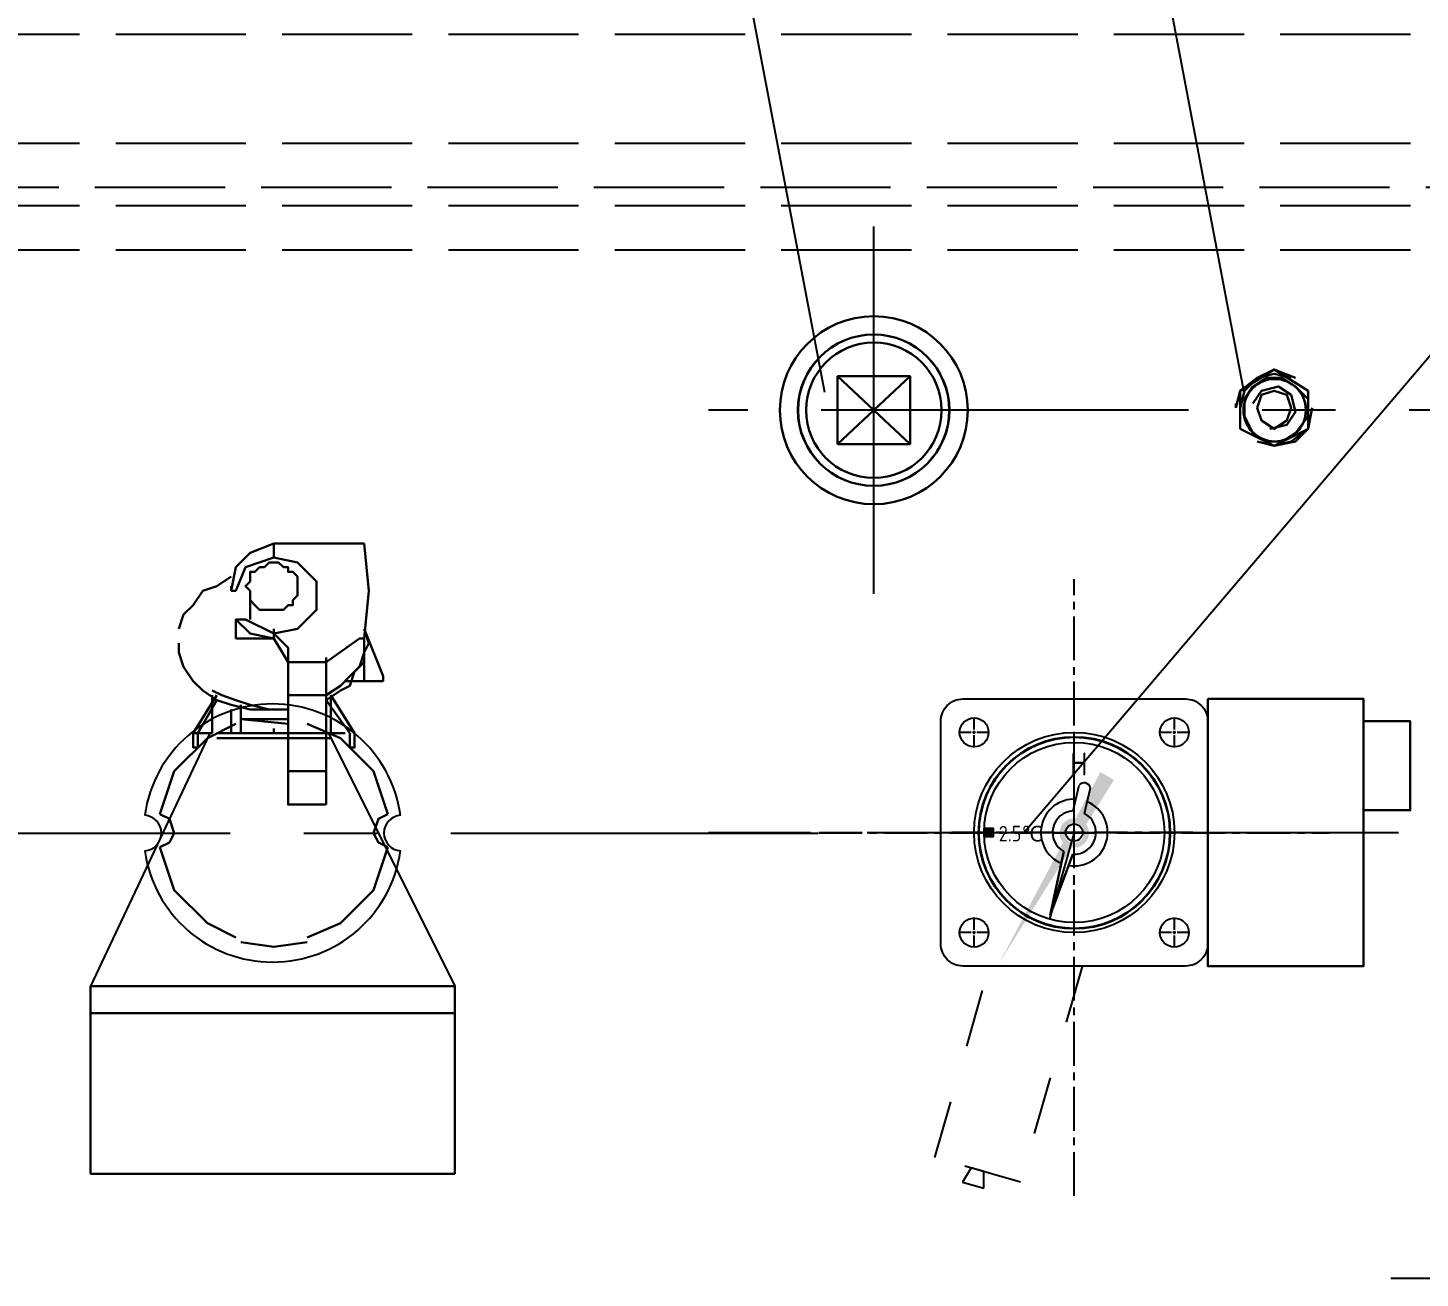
# Model space of a CAD drawing. Header units: millimetres. Extents: x 222663 to 230512, y -187965 to -182415.
# Drawn here: x 224588.3 to 224901.1, y -183460.4 to -183179.5 of the extents above; entities that cross this region are included whole.
import ezdxf

# ---------------------------------------------------------------- set-up
doc = ezdxf.new("R2010")
doc.units = ezdxf.units.MM
doc.header["$LTSCALE"] = 13
for name, pattern in [('1 实线', [0]), ('2 虚线', [5.75, 4.5, -1.25]), ('CENTER', [50.8, 31.75, -6.35, 6.35, -6.35]), ('CENTER2', [1.125, 0.75, -0.125, 0.125, -0.125]), ('CENTERX2', [101.6, 63.5, -12.7, 12.7, -12.7]), ('虚线', [2, 1, -1])]:
    doc.linetypes.add(name, pattern=pattern)
doc.layers.get('0').update_dxf_attribs({"color": 1, "linetype": 'CENTER'})
for name, color, linetype in [('1', 4, 'Continuous'), ('中心线', 1, 'CENTER2'), ('粗实线', 4, 'Continuous')]:
    doc.layers.add(name, color=color, linetype=linetype)
doc.layers.add('标注、文本', color=3, linetype='Continuous', lineweight=25)
doc.layers.add('粗线', color=4, linetype='Continuous', lineweight=50)
doc.styles.get("Standard").update_dxf_attribs({"font": 'gbenor.shx', "bigfont": 'gbcbig.shx'})

# ---------------------------------------------------------------- blocks, each defined once
blk = doc.blocks.new('A$C588303E3')
at = {"layer": '粗实线', "lineweight": 30}
for points in [[(0.63, 8.25), (5.71, 11.43)], [(11.43, 5.71), (10.79, 8.25), (8.25, 10.16), (5.71, 11.43), (2.54, 10.16)], [(10.79, 5.71), (10.16, 8.25), (8.25, 10.16), (5.71, 10.79), (3.17, 10.16)], [(10.79, 2.54), (10.79, 8.25), (5.71, 11.43)], [(8.89, 6.35), (7.62, 8.25), (5.08, 8.89), (3.17, 7.62), (2.54, 5.08), (3.81, 3.17), (6.35, 2.54)], [(10.79, 5.71), (10.79, 6.35)], [(0, 5.71), (0.63, 2.54), (2.54, 0.63), (5.71, 0), (8.25, 0.63)], [(0, 5.71), (0.63, 2.54), (3.17, 0.63), (5.71, 0), (8.25, 0.63)], [(10.79, 2.54), (5.71, 0), (0.63, 2.54)]]:
    blk.add_lwpolyline(points, dxfattribs=at)
for points in [[(8.89, 8.89), (6.98, 10.16), (4.44, 10.16), (2.54, 8.89), (0.63, 6.98), (0.63, 4.44), (2.54, 1.91), (4.44, 0.63), (6.98, 0.63), (8.89, 1.91), (10.16, 4.44), (10.16, 6.98)], [(8.25, 5.71), (7.62, 7.62), (5.71, 8.25), (3.81, 7.62), (3.17, 5.71), (3.81, 3.81), (5.71, 2.54), (7.62, 3.81)]]:
    blk.add_lwpolyline(points, close=True, dxfattribs=at)
for points in [[(0.63, 2.54), (0.63, 2.54), (0.63, 8.25), (0.63, 8.25)], [(11.43, 5.71), (11.43, 5.71), (11.43, 6.35), (11.43, 6.35)]]:
    blk.add_open_spline(points, degree=3, dxfattribs=at)
blk = doc.blocks.new('A$C74305C97')
at = {"layer": '粗实线', "lineweight": 30}
for p, q in [((0.506, 1.12), (1.141, 0.527)), ((0.506, 0.527), (1.141, 1.12))]:
    blk.add_line(p, q, dxfattribs=at)
for points in [[(1.141, 1.12), (0.506, 1.12), (0.506, 0.527)], [(1.141, 0.527), (1.141, 1.12)], [(0.506, 0.527), (1.141, 0.527)]]:
    blk.add_lwpolyline(points, dxfattribs=at)
for radius in [0.823, 0.593]:
    blk.add_circle((0.823, 0.823), radius, dxfattribs=at)
blk = doc.blocks.new('*U2138')
at = {"layer": '中心线', "color": 0, "linetype": 'CENTER2', "transparency": 16777216}
for p, q in [((0, 9.55), (0, 56.94)), ((-57.39, 0), (-9.55, 0)), ((9.55, 0), (57.29, 0)), ((0, -81.55), (0, -9.55))]:
    blk.add_line(p, q, dxfattribs=at)
at = {"layer": '中心线', "color": 0, "linetype": 'Continuous', "transparency": 16777216}
for p, q in [((0, -4.78), (0, 4.78)), ((-4.78, 0), (4.78, 0))]:
    blk.add_line(p, q, dxfattribs=at)
blk = doc.blocks.new('*U1798')
at = {"layer": '中心线', "color": 0, "linetype": 'CENTER2', "transparency": 16777216}
for p, q in [((0, 9.55), (0, 56.94)), ((-57.39, 0), (-9.55, 0)), ((9.55, 0), (57.29, 0)), ((0, -81.55), (0, -9.55))]:
    blk.add_line(p, q, dxfattribs=at)
at = {"layer": '中心线', "color": 0, "linetype": 'Continuous', "transparency": 16777216}
for p, q in [((0, -4.78), (0, 4.78)), ((-4.78, 0), (4.78, 0))]:
    blk.add_line(p, q, dxfattribs=at)
blk = doc.blocks.new('*U1799')
at = {"layer": '中心线', "color": 0, "linetype": 'CENTER2', "transparency": 16777216}
for p, q in [((0, 4.5), (0, 27.5)), ((-22.62, 0), (-4.5, 0)), ((4.5, 0), (22.62, 0)), ((0, -26.62), (0, -4.5))]:
    blk.add_line(p, q, dxfattribs=at)
at = {"layer": '中心线', "color": 0, "linetype": 'Continuous', "transparency": 16777216}
for p, q in [((-2.25, 0), (2.25, 0)), ((0, -2.25), (0, 2.25))]:
    blk.add_line(p, q, dxfattribs=at)
blk = doc.blocks.new('*U1800')
at = {"layer": '中心线', "color": 0, "linetype": 'CENTER2', "transparency": 16777216}
for p, q in [((0, 0.65), (0, 3.37)), ((-3.37, 0), (-0.65, 0)), ((0.65, 0), (3.37, 0)), ((0, -3.37), (0, -0.65))]:
    blk.add_line(p, q, dxfattribs=at)
at = {"layer": '中心线', "color": 0, "linetype": 'Continuous', "transparency": 16777216}
for p, q in [((-0.325, 0), (0.325, 0)), ((0, -0.325), (0, 0.325))]:
    blk.add_line(p, q, dxfattribs=at)
blk = doc.blocks.new('*U1801')
at = {"layer": '中心线', "color": 0, "linetype": 'CENTER2', "transparency": 16777216}
for p, q in [((0, 0.65), (0, 3.37)), ((-3.37, 0), (-0.65, 0)), ((0.65, 0), (3.37, 0)), ((0, -3.37), (0, -0.65))]:
    blk.add_line(p, q, dxfattribs=at)
at = {"layer": '中心线', "color": 0, "linetype": 'Continuous', "transparency": 16777216}
for p, q in [((-0.325, 0), (0.325, 0)), ((0, -0.325), (0, 0.325))]:
    blk.add_line(p, q, dxfattribs=at)
blk = doc.blocks.new('*U1802')
at = {"layer": '中心线', "color": 0, "linetype": 'CENTER2', "transparency": 16777216}
for p, q in [((0, 0.65), (0, 3.37)), ((-3.37, 0), (-0.65, 0)), ((0.65, 0), (3.37, 0)), ((0, -3.37), (0, -0.65))]:
    blk.add_line(p, q, dxfattribs=at)
at = {"layer": '中心线', "color": 0, "linetype": 'Continuous', "transparency": 16777216}
for p, q in [((-0.325, 0), (0.325, 0)), ((0, -0.325), (0, 0.325))]:
    blk.add_line(p, q, dxfattribs=at)
blk = doc.blocks.new('*U1803')
at = {"layer": '中心线', "color": 0, "linetype": 'CENTER2', "transparency": 16777216}
for p, q in [((0, 0.65), (0, 3.37)), ((-3.37, 0), (-0.65, 0)), ((0.65, 0), (3.37, 0)), ((0, -3.37), (0, -0.65))]:
    blk.add_line(p, q, dxfattribs=at)
at = {"layer": '中心线', "color": 0, "linetype": 'Continuous', "transparency": 16777216}
for p, q in [((-0.325, 0), (0.325, 0)), ((0, -0.325), (0, 0.325))]:
    blk.add_line(p, q, dxfattribs=at)
blk = doc.blocks.new('11212')
at = {"layer": '粗实线', "ltscale": 8}
h = blk.add_hatch(color=256, dxfattribs=at)
h.dxf.hatch_style = 1
h.paths.add_polyline_path([(115708.93, -155202.67, 0.012351), (115708.96, -155203.67), (115710.93, -155203.67), (115710.93, -155202.67)])
h.paths.add_polyline_path([(115708.96, -155201.67, 0.012351), (115708.93, -155202.67), (115710.93, -155202.67), (115710.93, -155201.67)])
at = {"color": 4, "linetype": 'ByBlock', "lineweight": 30}
for points in [[(115759.18, -155172.67), (115794.18, -155172.67), (115794.18, -155232.67), (115759.18, -155232.67)], [(115794.18, -155177.67), (115804.68, -155177.67), (115804.68, -155197.67), (115794.18, -155197.67)]]:
    blk.add_lwpolyline(points, close=True, dxfattribs=at)
at = {"layer": '1', "color": 1, "linetype": 'CENTERX2', "lineweight": -3, "ltscale": 0.1}
blk.add_line((115682.65, -155202.67), (115775.71, -155202.67), dxfattribs=at)
at = {"layer": '中心线', "ltscale": 8}
blk.add_line((115729.18, -155202.67), (115723.6, -155222.14), dxfattribs=at)
at = {"layer": '粗实线', "ltscale": 8}
for p, q in [((115728.9, -155197.8), (115730.25, -155192)), ((115731.48, -155198.37), (115732.82, -155192.65))]:
    blk.add_line(p, q, dxfattribs=at)
at = {"layer": '粗实线', "linetype": '虚线'}
for p, q in [((115697.84, -155275.69), (115710.15, -155232.79)), ((115730.95, -155232.79), (115717.07, -155281.2)), ((115717.07, -155281.2), (115697.84, -155275.69))]:
    blk.add_line(p, q, dxfattribs=at)
at = {"layer": '粗实线', "ltscale": 8}
blk.add_lwpolyline([(115699.18, -155227.67), (115699.18, -155177.67, -0.414214), (115704.18, -155172.67), (115754.18, -155172.67, -0.414214), (115759.18, -155177.67), (115759.18, -155227.67, -0.414214), (115754.18, -155232.67), (115704.18, -155232.67, -0.414214)], format="xyb", close=True, dxfattribs=at)
blk.add_lwpolyline([(115708.93, -155203.67), (115708.93, -155201.67), (115710.93, -155201.67), (115710.93, -155203.67)], close=True, dxfattribs=at)
at = {"layer": '粗实线', "lineweight": 30}
blk.add_lwpolyline([(115726.84, -155206.94), (115723.78, -155221.27), (115728.86, -155207.53)], dxfattribs=at)
at = {"layer": '粗实线', "linetype": '虚线'}
blk.add_lwpolyline([(115708.86, -155282.61), (115708.9, -155278.86), (115706.01, -155278.03), (115704.05, -155281.24)], close=True, dxfattribs=at)
at = {"layer": '粗实线', "ltscale": 8}
for centre, radius in [((115706.68, -155180.17), 3.25), ((115751.68, -155180.17), 3.25), ((115729.18, -155202.67), 22.5), ((115729.18, -155202.67), 20.25), ((115729.18, -155202.67), 1.91), ((115706.68, -155225.17), 3.25), ((115751.68, -155225.17), 3.25)]:
    blk.add_circle(centre, radius, dxfattribs=at)
for centre, radius, start, end in [((115731.36, -155193), 1.5, 13.6355, 137.8644), ((115729.18, -155202.67), 7.5, 87.4881, 247.184), ((115729.18, -155202.67), 7.5, 260.3214, 67.1565), ((115729.18, -155202.67), 4.87, 93.3238, 241.2378), ((115729.18, -155202.67), 4.87, 266.154, 61.8496)]:
    blk.add_arc(centre, radius, start, end, dxfattribs=at)
at = {"layer": '中心线', "linetype": 'CENTER2'}
blk.add_blockref('*U1798', (115729.18, -155202.67), dxfattribs=at)
at = {"layer": '中心线', "linetype": 'CENTER2', "rotation": 90.00000000000001}
for name, p in [('*U1801', (115706.68, -155180.17)), ('*U1802', (115751.68, -155180.17)), ('*U1799', (115729.18, -155202.67)), ('*U1800', (115706.68, -155225.17)), ('*U1803', (115751.68, -155225.17))]:
    blk.add_blockref(name, p, dxfattribs=at)
at = {"layer": '粗实线', "color": 0, "linetype": '1 实线', "lineweight": -3, "ltscale": 8, "insert": (115712.21, -155201.17), "char_height": 3.5, "attachment_point": 1}
blk.add_mtext_dynamic_manual_height_columns('2.5℃', width=2.1118, gutter_width=1, heights=[0], dxfattribs=at)
at = {"layer": '粗线', "color": 0, "linetype": '1 实线', "lineweight": -3, "ltscale": 8, "insert": (115728.3, -155184.67), "char_height": 5.2, "attachment_point": 1}
blk.add_mtext_dynamic_manual_height_columns('H', width=2.6, gutter_width=65, heights=[0], dxfattribs=at)

msp = doc.modelspace()

# ---------------------------------------------------------------- hatches: boundary and pattern name
at = {"layer": '粗实线', "ltscale": 8}
h = msp.add_hatch(color=256, dxfattribs=at)
h.dxf.hatch_style = 1
h.paths.add_polyline_path([(224832.27, -183348.42), (224829.21, -183346.65), (224823.7, -183357.05, 0.026408), (224823.35, -183357.04), (224823.35, -183358.1, -0.414214), (224825.58, -183360.33), (224826.65, -183360.33, 0.158612), (224826.02, -183358.39)])
h.paths.add_polyline_path([(224823.35, -183358.1), (224823.35, -183357.04, 0.414214), (224820.05, -183360.33), (224821.12, -183360.33, -0.414214)])
h.paths.add_polyline_path([(224826.65, -183360.33), (224825.58, -183360.33, -0.414214), (224823.35, -183362.57), (224823.35, -183363.63, 0.414214)])
h.paths.add_polyline_path([(224822.77, -183363.58, 0.044708), (224823.35, -183363.63), (224823.35, -183362.57, -0.414214), (224821.12, -183360.33), (224820.05, -183360.33, 0.177404), (224820.83, -183362.47), (224806.55, -183389.44)])

# ---------------------------------------------------------------- linework, layer by layer
at = {"color": 3, "linetype": 'ByBlock', "lineweight": -3}
for p, q in [((224721.83, -183022.22), (224767.23, -183261.32)), ((225099.8, -183022.22), (224812.22, -183360.05)), ((224816.04, -183022.22), (224861.44, -183261.32))]:
    msp.add_line(p, q, dxfattribs=at)
at = {"color": 6, "linetype": '2 虚线', "lineweight": -3, "ltscale": 0.5}
for p, q in [((224533.26, -183180.84), (225087.08, -183180.84)), ((224533.26, -183205.33), (225084.26, -183205.33)), ((225081.08, -183215.35), (224533.26, -183215.35)), ((224533.26, -183219.33), (225084.26, -183219.33)), ((224533.26, -183229.33), (225084.26, -183229.33))]:
    msp.add_line(p, q, dxfattribs=at)
at = {"color": 4, "linetype": 'ByBlock', "lineweight": -3}
for centre, radius, start, end in [((224643.26, -183360.35), 29, 7.9091, 172.0909), ((224614.26, -183360.35), 4, 273.9546, 86.0454), ((224672.26, -183360.35), 4, 93.9546, 266.0454), ((224643.26, -183360.35), 29, 187.9091, 352.0909)]:
    msp.add_arc(centre, radius, start, end, dxfattribs=at)
at = {"layer": '1', "color": 1, "linetype": 'CENTERX2', "lineweight": -3, "ltscale": 0.1}
for p, q in [((224778.27, -183224.06), (224778.27, -183308.69)), ((224981.13, -183265.35), (224741.16, -183265.35)), ((224287.04, -183360.35), (224779.48, -183360.35)), ((224896.17, -183360.33), (224741.2, -183360.31)), ((224894.48, -183460.35), (225016.12, -183460.35))]:
    msp.add_line(p, q, dxfattribs=at)
at = {"layer": '标注、文本'}
for p, q in [((224629.12, -183337.94), (224602.36, -183394.74)), ((224655.79, -183337.94), (224684.16, -183394.74))]:
    msp.add_line(p, q, dxfattribs=at)
at = {"layer": '标注、文本', "color": 4, "lineweight": 30}
for p, q in [((224602.36, -183394.74), (224684.16, -183394.74)), ((224602.36, -183400.84), (224602.36, -183394.74)), ((224684.16, -183400.84), (224684.16, -183394.74)), ((224684.16, -183400.84), (224602.36, -183400.84)), ((224602.36, -183400.84), (224684.16, -183400.84)), ((224602.36, -183436.93), (224602.36, -183400.84)), ((224684.16, -183436.93), (224684.16, -183400.84)), ((224684.16, -183436.93), (224602.36, -183436.93))]:
    msp.add_line(p, q, dxfattribs=at)
at = {"layer": '粗实线', "lineweight": 30}
for points in [[(224643.54, -183295.27), (224638.21, -183297.41), (224635.01, -183300.61), (224633.94, -183305.94)], [(224643.54, -183295.27), (224643.54, -183298.47)], [(224663.81, -183316.61), (224664.88, -183305.94), (224663.81, -183295.27)], [(224643.54, -183298.47), (224637.14, -183300.61), (224635.01, -183305.94)], [(224643.54, -183315.54), (224648.88, -183314.47), (224653.14, -183310.21), (224653.14, -183303.81), (224648.88, -183299.54), (224643.54, -183298.47)], [(224633.94, -183302.74), (224630.74, -183304.87), (224627.54, -183305.94), (224625.41, -183309.14), (224623.27, -183311.27), (224622.21, -183314.47)], [(224633.94, -183302.74), (224630.74, -183304.87), (224627.54, -183305.94), (224625.41, -183309.14), (224623.27, -183311.27), (224622.21, -183314.47)], [(224633.94, -183304.87), (224633.94, -183305.94)], [(224635.01, -183312.34), (224638.21, -183315.54), (224643.54, -183316.61)], [(224637.14, -183312.34), (224635.01, -183312.34), (224635.01, -183316.61)], [(224646.74, -183321.94), (224646.74, -183318.74), (224643.54, -183315.54)], [(224643.54, -183316.61), (224643.54, -183315.54)], [(224643.54, -183316.61), (224646.74, -183321.94)], [(224655.28, -183329.41), (224658.48, -183327.28), (224660.61, -183325.14), (224662.75, -183323.01), (224663.81, -183319.81), (224664.88, -183317.67), (224663.81, -183314.47)], [(224655.28, -183329.41), (224658.48, -183327.28), (224660.61, -183325.14), (224662.75, -183323.01), (224663.81, -183319.81), (224664.88, -183317.67), (224663.81, -183314.47)], [(224663.81, -183316.61), (224662.75, -183316.61), (224655.28, -183321.94)], [(224663.81, -183316.61), (224663.81, -183326.21), (224667.01, -183326.21), (224668.08, -183326.21), (224668.08, -183325.14), (224663.81, -183314.47)], [(224622.21, -183317.67), (224622.21, -183319.81), (224623.27, -183323.01), (224625.41, -183326.21), (224627.54, -183328.34), (224630.74, -183330.48), (224633.94, -183331.54), (224638.21, -183332.61), (224642.48, -183332.61), (224646.74, -183332.61)], [(224622.21, -183317.67), (224622.21, -183319.81), (224623.27, -183323.01), (224625.41, -183326.21), (224627.54, -183328.34), (224630.74, -183330.48), (224633.94, -183331.54), (224638.21, -183332.61), (224642.48, -183332.61), (224646.74, -183332.61)], [(224655.28, -183330.48), (224658.48, -183328.34), (224660.61, -183327.28), (224661.68, -183324.08), (224663.81, -183321.94), (224663.81, -183319.81), (224664.88, -183317.67)], [(224655.28, -183330.48), (224658.48, -183328.34), (224660.61, -183327.28), (224661.68, -183324.08), (224663.81, -183321.94), (224663.81, -183319.81), (224664.88, -183317.67)], [(224651.01, -183353.95), (224646.74, -183353.95), (224646.74, -183321.94)], [(224655.28, -183353.95), (224655.28, -183321.94), (224646.74, -183321.94)], [(224663.81, -183326.21), (224659.54, -183326.21)], [(224629.67, -183337.94), (224625.41, -183337.94), (224630.74, -183329.41)], [(224629.67, -183328.34), (224631.81, -183329.41), (224635.01, -183330.48), (224638.21, -183331.54), (224642.48, -183332.61), (224646.74, -183332.61)], [(224629.67, -183328.34), (224631.81, -183329.41), (224635.01, -183330.48), (224638.21, -183331.54), (224642.48, -183332.61), (224646.74, -183332.61)], [(224626.47, -183337.94), (224630.74, -183330.48)], [(224635.01, -183335.81), (224628.61, -183339.01), (224621.14, -183346.48), (224617.94, -183356.08)], [(224625.41, -183337.94), (224625.41, -183341.14), (224626.47, -183341.14), (224626.47, -183337.94)], [(224669.15, -183356.08), (224665.95, -183346.48), (224658.48, -183339.01), (224651.01, -183335.81)], [(224661.68, -183337.94), (224661.68, -183341.14), (224660.61, -183341.14), (224660.61, -183337.94)], [(224617.94, -183363.55), (224620.07, -183362.48), (224621.14, -183360.35), (224620.07, -183357.15), (224617.94, -183356.08)], [(224669.15, -183356.08), (224667.01, -183357.15), (224665.95, -183360.35), (224667.01, -183362.48), (224669.15, -183363.55)], [(224617.94, -183363.55), (224621.14, -183373.15), (224628.61, -183380.62), (224635.01, -183383.82)], [(224651.01, -183383.82), (224658.48, -183380.62), (224665.95, -183373.15), (224669.15, -183363.55)], [(224636.08, -183384.88), (224643.54, -183385.95), (224651.01, -183384.88)]]:
    msp.add_lwpolyline(points, dxfattribs=at)
for points in [[(224643.54, -183299.54), (224642.48, -183299.54), (224641.41, -183300.61), (224640.34, -183300.61), (224639.28, -183301.67), (224638.21, -183301.67), (224638.21, -183302.74), (224638.21, -183303.81), (224637.14, -183304.87), (224638.21, -183305.94), (224638.21, -183307.01), (224638.21, -183308.07), (224639.28, -183309.14), (224640.34, -183310.21), (224641.41, -183310.21), (224642.48, -183310.21), (224643.54, -183310.21), (224644.61, -183310.21), (224645.68, -183310.21), (224646.74, -183309.14), (224647.81, -183309.14), (224647.81, -183308.07), (224648.88, -183307.01), (224648.88, -183305.94), (224648.88, -183304.87), (224648.88, -183303.81), (224648.88, -183302.74), (224647.81, -183301.67), (224646.74, -183301.67), (224646.74, -183300.61), (224645.68, -183300.61), (224644.61, -183299.54)], [(224656.34, -183337.94), (224656.34, -183336.88)]]:
    msp.add_lwpolyline(points, close=True, dxfattribs=at)
for centre, radius in [((224778.27, -183265.35), 17), ((224778.31, -183265.35), 17), ((224868.37, -183265.35), 7), ((224868.41, -183265.35), 7), ((224823.35, -183360.28), 21.5), ((224823.4, -183360.28), 21.5), ((224823.35, -183360.33), 21.5), ((224823.4, -183360.33), 21.5)]:
    msp.add_circle(centre, radius, dxfattribs=at)
for points in [[(224643.54, -183295.27), (224643.54, -183295.27), (224663.81, -183295.27), (224663.81, -183295.27)], [(224633.94, -183305.94), (224633.94, -183305.94), (224635.01, -183305.94), (224635.01, -183305.94)], [(224638.21, -183305.94), (224638.21, -183305.94), (224638.21, -183312.34), (224638.21, -183312.34)], [(224637.14, -183312.34), (224637.14, -183312.34), (224643.54, -183315.54), (224643.54, -183315.54)], [(224643.54, -183316.61), (224643.54, -183316.61), (224635.01, -183316.61), (224635.01, -183316.61)], [(224643.54, -183314.47), (224643.54, -183314.47), (224643.54, -183315.54), (224643.54, -183315.54)], [(224655.28, -183321.94), (224655.28, -183321.94), (224655.28, -183320.88), (224655.28, -183320.88)], [(224629.67, -183337.94), (224629.67, -183337.94), (224629.67, -183329.41), (224629.67, -183329.41)], [(224646.74, -183329.41), (224646.74, -183329.41), (224655.28, -183329.41), (224655.28, -183329.41)], [(224656.34, -183337.94), (224656.34, -183337.94), (224656.34, -183329.41), (224656.34, -183329.41)], [(224661.68, -183337.94), (224661.68, -183337.94), (224656.34, -183329.41), (224656.34, -183329.41)], [(224636.08, -183337.94), (224636.08, -183337.94), (224636.08, -183331.54), (224636.08, -183331.54)], [(224660.61, -183337.94), (224660.61, -183337.94), (224655.28, -183330.48), (224655.28, -183330.48)], [(224633.94, -183337.94), (224633.94, -183337.94), (224633.94, -183332.61), (224633.94, -183332.61)], [(224636.08, -183334.74), (224636.08, -183334.74), (224646.74, -183335.81), (224646.74, -183335.81)], [(224636.08, -183334.74), (224636.08, -183334.74), (224646.74, -183334.74), (224646.74, -183334.74)], [(224630.74, -183337.94), (224630.74, -183337.94), (224643.54, -183337.94), (224643.54, -183337.94)], [(224633.94, -183337.94), (224633.94, -183337.94), (224630.74, -183337.94), (224630.74, -183337.94)], [(224642.48, -183337.94), (224642.48, -183337.94), (224659.54, -183337.94), (224659.54, -183337.94)], [(224643.54, -183337.94), (224643.54, -183337.94), (224643.54, -183336.88), (224643.54, -183336.88)], [(224656.34, -183337.94), (224656.34, -183337.94), (224643.54, -183337.94), (224643.54, -183337.94)], [(224630.74, -183339.01), (224630.74, -183339.01), (224656.34, -183339.01), (224656.34, -183339.01)], [(224646.74, -183346.48), (224646.74, -183346.48), (224655.28, -183346.48), (224655.28, -183346.48)], [(224646.74, -183353.95), (224646.74, -183353.95), (224655.28, -183353.95), (224655.28, -183353.95)]]:
    msp.add_open_spline(points, degree=3, dxfattribs=at)

# ---------------------------------------------------------------- block references
at = {"color": 4, "linetype": 'ByBlock', "lineweight": 30}
msp.add_blockref('11212', (109094.17, -28157.56), dxfattribs=at)
at = {"layer": '中心线', "linetype": 'CENTER2'}
msp.add_blockref('*U2138', (224823.35, -183360.33), dxfattribs=at)
at = {"layer": '标注、文本'}
for name, p, xscale, yscale, zscale in [('A$C74305C97', (224799.43, -183286.47), -25.64999999999418, 25.64999999999418, 25.65), ('A$C588303E3', (224876.83, -183273.36), -1.5, 1.5, 1.5)]:
    msp.add_blockref(name, p, dxfattribs=dict(at, xscale=xscale, yscale=yscale, zscale=zscale))

doc.saveas('drawing.dxf')
